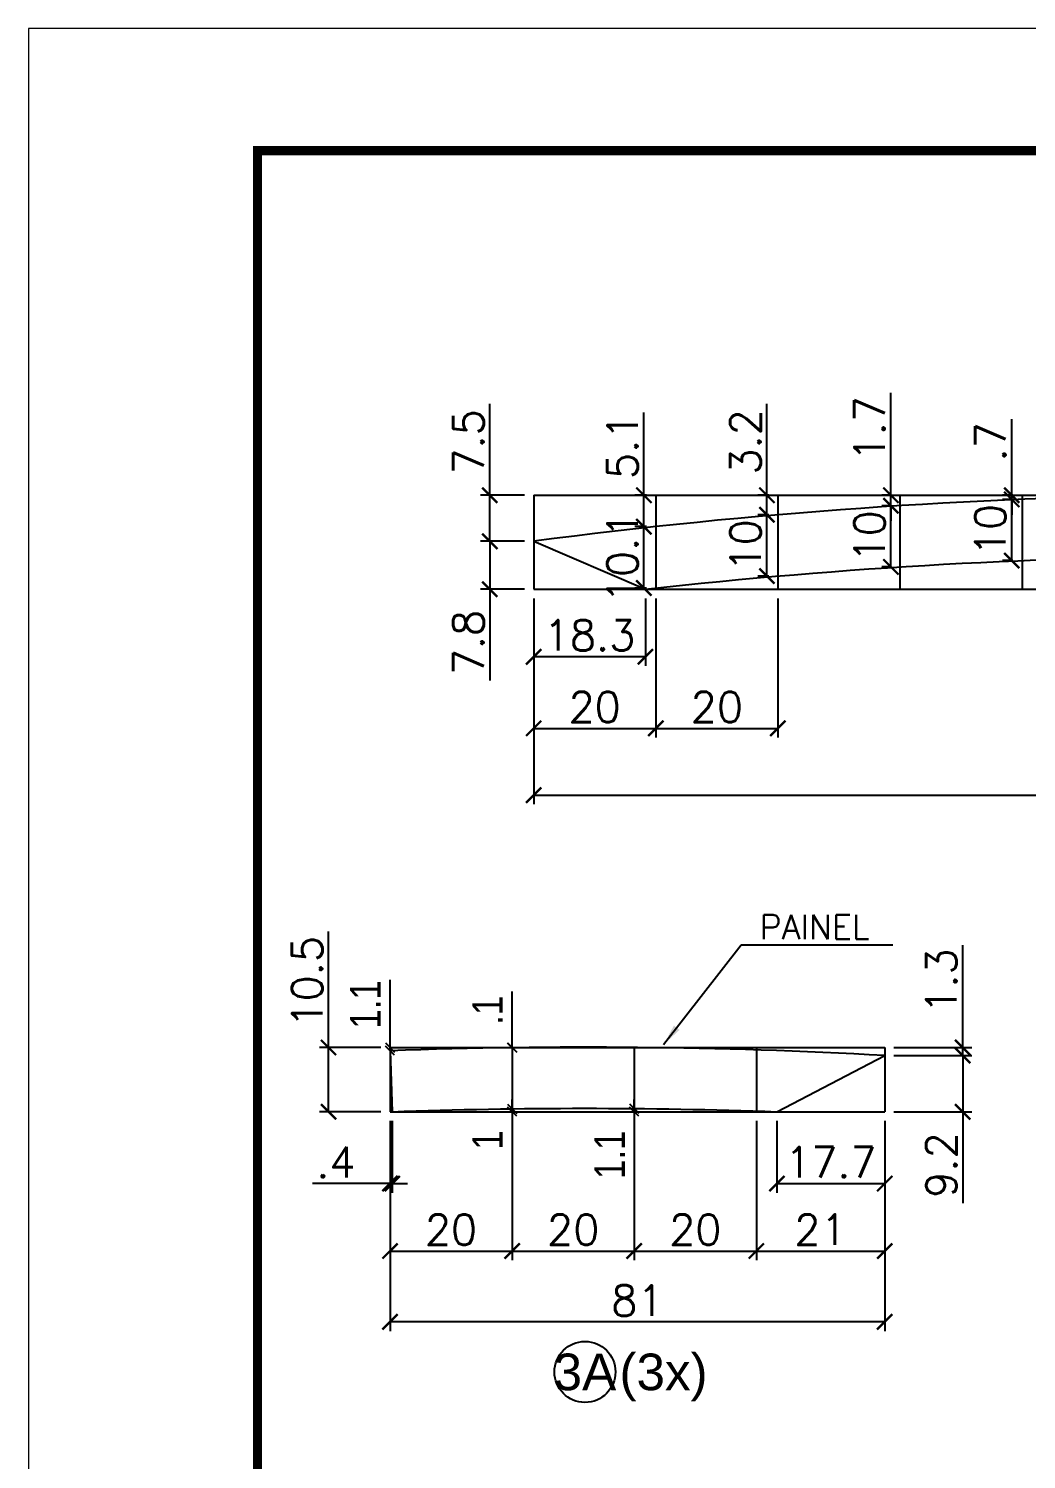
# Model space of a CAD drawing. Extents: x -15895 to 12929, y -2522 to 15173.
# Drawn here: x 8077.9 to 8404.7, y 7247.6 to 7716.4 of the extents above; entities that cross this region are included whole.
import ezdxf
from ezdxf.enums import TextEntityAlignment as Align

# ---------------------------------------------------------------- set-up
doc = ezdxf.new("R2010")
doc.units = 0
doc.header["$PDMODE"] = 35
doc.header["$PDSIZE"] = -10
doc.linetypes.add('DASHED', pattern=[0.75, 0.5, -0.25])
doc.layers.add('COTA', color=241, linetype='Continuous')
doc.layers.add('Romaneio', color=10, linetype='Continuous')
doc.layers.add('Folhas', color=255, linetype='Continuous', lineweight=9)
doc.layers.add('SARRAFO DE PRESSAO', color=251, linetype='DASHED', lineweight=9)
doc.styles.add('ARIAL', font='arial.ttf')
doc.styles.add('COTA TECNICA', font='techl___.ttf', dxfattribs={"height": 10})
doc.styles.add('Romans', font='romans.shx')
doc.dimstyles.new('Cota Seção (2x)', dxfattribs={"dimtxt": 10, "dimasz": 5, "dimexe": 3, "dimexo": 3, "dimgap": 2, "dimtad": 3, "dimdec": 1, "dimlfac": 0.5, "dimzin": 12, "dimdsep": 46, "dimtxsty": 'Romans', "dimblk": 'ARCHTICK', "dimcen": 0, "dimclrd": 4, "dimclre": 4, "dimclrt": 1, "dimadec": 1, "dimazin": 3, "dimtfac": 1, "dimtdec": 1, "dimtmove": 0, "dimatfit": 3, "dimldrblk": 'OBLIQUE', "dimfxl": 1, "dimtolj": 1, "dimtzin": 12, "dimarcsym": 0})
doc.dimstyles.new('PAINEL', dxfattribs={"dimtxt": 10, "dimasz": 3, "dimexe": 3, "dimexo": 3, "dimgap": 3, "dimtad": 1, "dimdec": 1, "dimzin": 12, "dimdsep": 46, "dimtxsty": 'COTA TECNICA', "dimblk1": 'OBLIQUE', "dimblk2": 'OBLIQUE', "dimsah": 1, "dimcen": 0.9, "dimclrd": 4, "dimclre": 4, "dimclrt": 240, "dimadec": 1, "dimazin": 3, "dimtfac": 1, "dimtdec": 1, "dimtmove": 0, "dimatfit": 3, "dimfxl": 1, "dimtolj": 1, "dimtzin": 12, "dimarcsym": 0})

# ---------------------------------------------------------------- blocks, each defined once
blk = doc.blocks.new('9999999999')
at = {"layer": 'Folhas'}
blk.add_lwpolyline([(98138.98, 34190.21), (99623.98, 34190.21), (99623.98, 35240.21), (98138.98, 35240.21)], close=True, dxfattribs=at)
at = {"layer": 'Folhas', "color": 30, "const_width": 3}
blk.add_lwpolyline([(98213.98, 34230.21), (99583.98, 34230.21), (99583.98, 35200.21), (98213.98, 35200.21)], close=True, dxfattribs=at)
blk = doc.blocks.new('_ArchTick')
at = {"color": 0, "linetype": 'ByBlock', "const_width": 0.15}
blk.add_lwpolyline([(-0.5, -0.5), (0.5, 0.5)], dxfattribs=at)
blk = doc.blocks.new('*D877')
at = {"layer": 'COTA', "color": 4, "lineweight": -2, "transparency": 16777216}
for p, q in [((8243.31, 7529.73), (8243.31, 7462.25)), ((8673.02, 7529.73), (8673.02, 7462.25)), ((8243.31, 7465.25), (8673.02, 7465.25))]:
    blk.add_line(p, q, dxfattribs=at)
at = {"layer": 'Defpoints', "color": 0, "transparency": 16777216}
for p in [(8243.31, 7532.73), (8673.02, 7532.73), (8673.02, 7465.25)]:
    blk.add_point(p, dxfattribs=at)
at = {"layer": 'COTA', "color": 4, "lineweight": -2, "transparency": 16777216, "xscale": 5, "yscale": 5, "zscale": 5, "rotation": 180}
blk.add_blockref('_ArchTick', (8243.31, 7465.25), dxfattribs=at)
at = {"layer": 'COTA', "color": 4, "lineweight": -2, "transparency": 16777216, "xscale": 5, "yscale": 5, "zscale": 5}
blk.add_blockref('_ArchTick', (8673.02, 7465.25), dxfattribs=at)
at = {"layer": 'COTA', "color": 1, "transparency": 16777216, "insert": (8458.17, 7472.25), "char_height": 10, "attachment_point": 5, "style": 'Romans'}
blk.add_mtext('\\A1;214.9', dxfattribs=at)
blk = doc.blocks.new('_Oblique')
at = {"color": 0, "linetype": 'ByBlock', "lineweight": -2}
blk.add_line((-0.5, -0.5), (0.5, 0.5), dxfattribs=at)
blk = doc.blocks.new('*D878')
at = {"layer": 'COTA', "color": 4, "lineweight": -2, "transparency": 16777216}
for p, q in [((8243.31, 7529.73), (8243.31, 7507.6)), ((8279.9, 7529.73), (8279.9, 7507.6)), ((8279.9, 7510.6), (8243.31, 7510.6))]:
    blk.add_line(p, q, dxfattribs=at)
at = {"layer": 'Defpoints', "color": 0, "transparency": 16777216}
for p in [(8243.31, 7532.73), (8279.9, 7532.73), (8243.31, 7510.6)]:
    blk.add_point(p, dxfattribs=at)
at = {"layer": 'COTA', "color": 4, "lineweight": -2, "transparency": 16777216, "xscale": 5, "yscale": 5, "zscale": 5, "rotation": 180}
blk.add_blockref('_ArchTick', (8243.31, 7510.6), dxfattribs=at)
at = {"layer": 'COTA', "color": 4, "lineweight": -2, "transparency": 16777216, "xscale": 5, "yscale": 5, "zscale": 5}
blk.add_blockref('_ArchTick', (8279.9, 7510.6), dxfattribs=at)
at = {"layer": 'COTA', "color": 1, "transparency": 16777216, "insert": (8261.6, 7517.6), "char_height": 10, "attachment_point": 5, "style": 'Romans'}
blk.add_mtext('\\A1;18.3', dxfattribs=at)
blk = doc.blocks.new('*D879')
at = {"layer": 'COTA', "color": 4, "lineweight": -2, "transparency": 16777216}
for p, q in [((8243.31, 7529.73), (8243.31, 7484.14)), ((8283.31, 7529.73), (8283.31, 7484.14)), ((8243.31, 7487.14), (8283.31, 7487.14))]:
    blk.add_line(p, q, dxfattribs=at)
at = {"layer": 'Defpoints', "color": 0, "transparency": 16777216}
for p in [(8243.31, 7532.73), (8283.31, 7532.73), (8283.31, 7487.14)]:
    blk.add_point(p, dxfattribs=at)
at = {"layer": 'COTA', "color": 4, "lineweight": -2, "transparency": 16777216, "xscale": 5, "yscale": 5, "zscale": 5, "rotation": 180}
blk.add_blockref('_ArchTick', (8243.31, 7487.14), dxfattribs=at)
at = {"layer": 'COTA', "color": 4, "lineweight": -2, "transparency": 16777216, "xscale": 5, "yscale": 5, "zscale": 5}
blk.add_blockref('_ArchTick', (8283.31, 7487.14), dxfattribs=at)
at = {"layer": 'COTA', "color": 1, "transparency": 16777216, "insert": (8263.31, 7494.14), "char_height": 10, "attachment_point": 5, "style": 'Romans'}
blk.add_mtext('\\A1;20', dxfattribs=at)
blk = doc.blocks.new('*D880')
at = {"layer": 'COTA', "color": 4, "lineweight": -2, "transparency": 16777216}
for p, q in [((8283.31, 7529.73), (8283.31, 7484.14)), ((8323.31, 7529.73), (8323.31, 7484.14)), ((8283.31, 7487.14), (8323.31, 7487.14))]:
    blk.add_line(p, q, dxfattribs=at)
at = {"layer": 'Defpoints', "color": 0, "transparency": 16777216}
for p in [(8283.31, 7532.73), (8323.31, 7532.73), (8323.31, 7487.14)]:
    blk.add_point(p, dxfattribs=at)
at = {"layer": 'COTA', "color": 4, "lineweight": -2, "transparency": 16777216, "xscale": 5, "yscale": 5, "zscale": 5, "rotation": 180}
blk.add_blockref('_ArchTick', (8283.31, 7487.14), dxfattribs=at)
at = {"layer": 'COTA', "color": 4, "lineweight": -2, "transparency": 16777216, "xscale": 5, "yscale": 5, "zscale": 5}
blk.add_blockref('_ArchTick', (8323.31, 7487.14), dxfattribs=at)
at = {"layer": 'COTA', "color": 1, "transparency": 16777216, "insert": (8303.31, 7494.14), "char_height": 10, "attachment_point": 5, "style": 'Romans'}
blk.add_mtext('\\A1;20', dxfattribs=at)
blk = doc.blocks.new('*D884')
at = {"layer": 'COTA', "color": 4, "lineweight": -2, "transparency": 16777216}
for p, q in [((8240.31, 7548.43), (8225.94, 7548.43)), ((8228.94, 7548.43), (8228.94, 7532.73)), ((8240.31, 7532.73), (8225.94, 7532.73)), ((8228.94, 7532.73), (8228.94, 7502.78))]:
    blk.add_line(p, q, dxfattribs=at)
at = {"layer": 'Defpoints', "color": 0, "transparency": 16777216}
for p in [(8243.31, 7548.43), (8228.94, 7532.73), (8243.31, 7532.73)]:
    blk.add_point(p, dxfattribs=at)
at = {"layer": 'COTA', "color": 4, "lineweight": -2, "transparency": 16777216, "xscale": 5, "yscale": 5, "zscale": 5}
for p, rotation in [((8228.94, 7548.43), 90), ((8228.94, 7532.73), 270)]:
    blk.add_blockref('_ArchTick', p, dxfattribs=dict(at, rotation=rotation))
at = {"layer": 'COTA', "color": 1, "transparency": 16777216, "insert": (8221.94, 7515.26), "char_height": 10, "attachment_point": 5, "rotation": 90, "style": 'Romans'}
blk.add_mtext('\\A1;7.8', dxfattribs=at)
blk = doc.blocks.new('*D885')
at = {"layer": 'COTA', "color": 4, "lineweight": -2, "transparency": 16777216}
for p, q in [((8228.94, 7563.52), (8228.94, 7593.48)), ((8240.31, 7563.52), (8225.94, 7563.52)), ((8228.94, 7548.43), (8228.94, 7563.52)), ((8240.31, 7548.43), (8225.94, 7548.43))]:
    blk.add_line(p, q, dxfattribs=at)
at = {"layer": 'Defpoints', "color": 0, "transparency": 16777216}
for p in [(8228.94, 7563.52), (8243.31, 7563.52), (8243.31, 7548.43)]:
    blk.add_point(p, dxfattribs=at)
at = {"layer": 'COTA', "color": 4, "lineweight": -2, "transparency": 16777216, "xscale": 5, "yscale": 5, "zscale": 5}
for p, rotation in [((8228.94, 7563.52), 90), ((8228.94, 7548.43), 270)]:
    blk.add_blockref('_ArchTick', p, dxfattribs=dict(at, rotation=rotation))
at = {"layer": 'COTA', "color": 1, "transparency": 16777216, "insert": (8221.94, 7581), "char_height": 10, "attachment_point": 5, "rotation": 90, "style": 'Romans'}
blk.add_mtext('\\A1;7.5', dxfattribs=at)
blk = doc.blocks.new('*D886')
at = {"layer": 'COTA', "color": 4, "lineweight": -2, "transparency": 16777216}
for p, q in [((8280.31, 7553.23), (8276.41, 7553.23)), ((8279.41, 7533.11), (8279.41, 7553.23)), ((8280.31, 7533.11), (8276.41, 7533.11))]:
    blk.add_line(p, q, dxfattribs=at)
at = {"layer": 'Defpoints', "color": 0, "transparency": 16777216}
for p in [(8279.41, 7553.23), (8283.31, 7553.23), (8283.31, 7533.11)]:
    blk.add_point(p, dxfattribs=at)
at = {"layer": 'COTA', "color": 4, "lineweight": -2, "transparency": 16777216, "xscale": 5, "yscale": 5, "zscale": 5}
for p, rotation in [((8279.41, 7553.23), 90), ((8279.41, 7533.11), 270)]:
    blk.add_blockref('_ArchTick', p, dxfattribs=dict(at, rotation=rotation))
at = {"layer": 'COTA', "color": 1, "transparency": 16777216, "insert": (8272.41, 7543.17), "char_height": 10, "attachment_point": 5, "rotation": 90, "style": 'Romans'}
blk.add_mtext('\\A1;10.1', dxfattribs=at)
blk = doc.blocks.new('*D887')
at = {"layer": 'COTA', "color": 4, "lineweight": -2, "transparency": 16777216}
for p, q in [((8279.41, 7563.52), (8279.41, 7590.62)), ((8280.31, 7563.52), (8276.41, 7563.52)), ((8279.41, 7553.23), (8279.41, 7563.52)), ((8280.31, 7553.23), (8276.41, 7553.23))]:
    blk.add_line(p, q, dxfattribs=at)
at = {"layer": 'Defpoints', "color": 0, "transparency": 16777216}
for p in [(8279.41, 7563.52), (8283.31, 7563.52), (8283.31, 7553.23)]:
    blk.add_point(p, dxfattribs=at)
at = {"layer": 'COTA', "color": 4, "lineweight": -2, "transparency": 16777216, "xscale": 5, "yscale": 5, "zscale": 5}
for p, rotation in [((8279.41, 7563.52), 90), ((8279.41, 7553.23), 270)]:
    blk.add_blockref('_ArchTick', p, dxfattribs=dict(at, rotation=rotation))
at = {"layer": 'COTA', "color": 1, "transparency": 16777216, "insert": (8272.41, 7579.57), "char_height": 10, "attachment_point": 5, "rotation": 90, "style": 'Romans'}
blk.add_mtext('\\A1;5.1', dxfattribs=at)
blk = doc.blocks.new('*D888')
at = {"layer": 'COTA', "color": 4, "lineweight": -2, "transparency": 16777216}
for p, q in [((8320.31, 7557.11), (8316.7, 7557.11)), ((8319.7, 7537.03), (8319.7, 7557.11)), ((8320.31, 7537.03), (8316.7, 7537.03))]:
    blk.add_line(p, q, dxfattribs=at)
at = {"layer": 'Defpoints', "color": 0, "transparency": 16777216}
for p in [(8319.7, 7557.11), (8323.31, 7557.11), (8323.31, 7537.03)]:
    blk.add_point(p, dxfattribs=at)
at = {"layer": 'COTA', "color": 4, "lineweight": -2, "transparency": 16777216, "xscale": 5, "yscale": 5, "zscale": 5}
for p, rotation in [((8319.7, 7557.11), 90), ((8319.7, 7537.03), 270)]:
    blk.add_blockref('_ArchTick', p, dxfattribs=dict(at, rotation=rotation))
at = {"layer": 'COTA', "color": 1, "transparency": 16777216, "insert": (8312.7, 7547.07), "char_height": 10, "attachment_point": 5, "rotation": 90, "style": 'Romans'}
blk.add_mtext('\\A1;10', dxfattribs=at)
blk = doc.blocks.new('*D889')
at = {"layer": 'COTA', "color": 4, "lineweight": -2, "transparency": 16777216}
for p, q in [((8319.7, 7563.52), (8319.7, 7593.48)), ((8320.31, 7563.52), (8316.7, 7563.52)), ((8319.7, 7557.11), (8319.7, 7563.52)), ((8320.31, 7557.11), (8316.7, 7557.11))]:
    blk.add_line(p, q, dxfattribs=at)
at = {"layer": 'Defpoints', "color": 0, "transparency": 16777216}
for p in [(8319.7, 7563.52), (8323.31, 7563.52), (8323.31, 7557.11)]:
    blk.add_point(p, dxfattribs=at)
at = {"layer": 'COTA', "color": 4, "lineweight": -2, "transparency": 16777216, "xscale": 5, "yscale": 5, "zscale": 5}
for p, rotation in [((8319.7, 7563.52), 90), ((8319.7, 7557.11), 270)]:
    blk.add_blockref('_ArchTick', p, dxfattribs=dict(at, rotation=rotation))
at = {"layer": 'COTA', "color": 1, "transparency": 16777216, "insert": (8312.7, 7581), "char_height": 10, "attachment_point": 5, "rotation": 90, "style": 'Romans'}
blk.add_mtext('\\A1;3.2', dxfattribs=at)
blk = doc.blocks.new('*D890')
at = {"layer": 'COTA', "color": 4, "lineweight": -2, "transparency": 16777216}
for p, q in [((8360.31, 7560.08), (8357.34, 7560.08)), ((8360.34, 7540.04), (8360.34, 7560.08)), ((8360.31, 7540.04), (8357.34, 7540.04))]:
    blk.add_line(p, q, dxfattribs=at)
at = {"layer": 'Defpoints', "color": 0, "transparency": 16777216}
for p in [(8360.34, 7560.08), (8363.31, 7560.08), (8363.31, 7540.04)]:
    blk.add_point(p, dxfattribs=at)
at = {"layer": 'COTA', "color": 4, "lineweight": -2, "transparency": 16777216, "xscale": 5, "yscale": 5, "zscale": 5}
for p, rotation in [((8360.34, 7560.08), 90), ((8360.34, 7540.04), 270)]:
    blk.add_blockref('_ArchTick', p, dxfattribs=dict(at, rotation=rotation))
at = {"layer": 'COTA', "color": 1, "transparency": 16777216, "insert": (8353.34, 7550.06), "char_height": 10, "attachment_point": 5, "rotation": 90, "style": 'Romans'}
blk.add_mtext('\\A1;10', dxfattribs=at)
blk = doc.blocks.new('*D891')
at = {"layer": 'COTA', "color": 4, "lineweight": -2, "transparency": 16777216}
for p, q in [((8360.34, 7563.52), (8360.34, 7597.05)), ((8360.31, 7563.52), (8357.34, 7563.52)), ((8360.34, 7560.08), (8360.34, 7563.52)), ((8360.31, 7560.08), (8357.34, 7560.08)), ((8360.34, 7560.08), (8360.34, 7555.08))]:
    blk.add_line(p, q, dxfattribs=at)
at = {"layer": 'Defpoints', "color": 0, "transparency": 16777216}
for p in [(8360.34, 7563.52), (8363.31, 7563.52), (8363.31, 7560.08)]:
    blk.add_point(p, dxfattribs=at)
at = {"layer": 'COTA', "color": 4, "lineweight": -2, "transparency": 16777216, "xscale": 5, "yscale": 5, "zscale": 5}
for p, rotation in [((8360.34, 7563.52), 270), ((8360.34, 7560.08), 90)]:
    blk.add_blockref('_ArchTick', p, dxfattribs=dict(at, rotation=rotation))
at = {"layer": 'COTA', "color": 1, "transparency": 16777216, "insert": (8353.34, 7585.29), "char_height": 10, "attachment_point": 5, "rotation": 90, "style": 'Romans'}
blk.add_mtext('\\A1;1.7', dxfattribs=at)
blk = doc.blocks.new('*D892')
at = {"layer": 'COTA', "color": 4, "lineweight": -2, "transparency": 16777216}
for p, q in [((8400.31, 7562.15), (8396.92, 7562.15)), ((8399.92, 7542.13), (8399.92, 7562.15)), ((8400.31, 7542.13), (8396.92, 7542.13))]:
    blk.add_line(p, q, dxfattribs=at)
at = {"layer": 'Defpoints', "color": 0, "transparency": 16777216}
for p in [(8399.92, 7562.15), (8403.31, 7562.15), (8403.31, 7542.13)]:
    blk.add_point(p, dxfattribs=at)
at = {"layer": 'COTA', "color": 4, "lineweight": -2, "transparency": 16777216, "xscale": 5, "yscale": 5, "zscale": 5}
for p, rotation in [((8399.92, 7562.15), 90), ((8399.92, 7542.13), 270)]:
    blk.add_blockref('_ArchTick', p, dxfattribs=dict(at, rotation=rotation))
at = {"layer": 'COTA', "color": 1, "transparency": 16777216, "insert": (8392.92, 7552.14), "char_height": 10, "attachment_point": 5, "rotation": 90, "style": 'Romans'}
blk.add_mtext('\\A1;10', dxfattribs=at)
blk = doc.blocks.new('*D893')
at = {"layer": 'COTA', "color": 4, "lineweight": -2, "transparency": 16777216}
for p, q in [((8399.92, 7563.52), (8399.92, 7588.48)), ((8400.31, 7563.52), (8396.92, 7563.52)), ((8400.31, 7562.15), (8396.92, 7562.15)), ((8399.92, 7562.15), (8399.92, 7563.52)), ((8399.92, 7562.15), (8399.92, 7557.15))]:
    blk.add_line(p, q, dxfattribs=at)
at = {"layer": 'Defpoints', "color": 0, "transparency": 16777216}
for p in [(8399.92, 7563.52), (8403.31, 7563.52), (8403.31, 7562.15)]:
    blk.add_point(p, dxfattribs=at)
at = {"layer": 'COTA', "color": 4, "lineweight": -2, "transparency": 16777216, "xscale": 5, "yscale": 5, "zscale": 5}
for p, rotation in [((8399.92, 7563.52), 270), ((8399.92, 7562.15), 90)]:
    blk.add_blockref('_ArchTick', p, dxfattribs=dict(at, rotation=rotation))
at = {"layer": 'COTA', "color": 1, "transparency": 16777216, "insert": (8392.92, 7581), "char_height": 10, "attachment_point": 5, "rotation": 90, "style": 'Romans'}
blk.add_mtext('\\A1;.7', dxfattribs=at)
blk = doc.blocks.new('*D943')
at = {"layer": 'COTA', "color": 4, "lineweight": -2, "transparency": 16777216}
for p, q in [((8196.25, 7358.52), (8196.25, 7289.66)), ((8358.3, 7358.52), (8358.3, 7289.66)), ((8358.3, 7292.66), (8196.25, 7292.66))]:
    blk.add_line(p, q, dxfattribs=at)
at = {"layer": 'Defpoints', "color": 0, "transparency": 16777216}
for p in [(8196.25, 7361.52), (8358.3, 7361.52), (8196.25, 7292.66)]:
    blk.add_point(p, dxfattribs=at)
at = {"layer": 'COTA', "color": 4, "lineweight": -2, "transparency": 16777216, "xscale": 5, "yscale": 5, "zscale": 5, "rotation": 180}
blk.add_blockref('_ArchTick', (8196.25, 7292.66), dxfattribs=at)
at = {"layer": 'COTA', "color": 4, "lineweight": -2, "transparency": 16777216, "xscale": 5, "yscale": 5, "zscale": 5}
blk.add_blockref('_ArchTick', (8358.3, 7292.66), dxfattribs=at)
at = {"layer": 'COTA', "color": 1, "transparency": 16777216, "insert": (8277.27, 7299.66), "char_height": 10, "attachment_point": 5, "style": 'Romans'}
blk.add_mtext('\\A1;81', dxfattribs=at)
blk = doc.blocks.new('*D944')
at = {"layer": 'COTA', "color": 4, "lineweight": -2, "transparency": 16777216}
for p, q in [((8196.25, 7358.52), (8196.25, 7334.98)), ((8196.97, 7358.52), (8196.97, 7334.98)), ((8196.25, 7337.98), (8170.82, 7337.98)), ((8196.97, 7337.98), (8196.25, 7337.98)), ((8196.97, 7337.98), (8201.97, 7337.98))]:
    blk.add_line(p, q, dxfattribs=at)
at = {"layer": 'Defpoints', "color": 0, "transparency": 16777216}
for p in [(8196.25, 7361.52), (8196.97, 7361.52), (8196.25, 7337.98)]:
    blk.add_point(p, dxfattribs=at)
at = {"layer": 'COTA', "color": 4, "lineweight": -2, "transparency": 16777216, "xscale": 5, "yscale": 5, "zscale": 5}
blk.add_blockref('_ArchTick', (8196.25, 7337.98), dxfattribs=at)
at = {"layer": 'COTA', "color": 4, "lineweight": -2, "transparency": 16777216, "xscale": 5, "yscale": 5, "zscale": 5, "rotation": 180}
blk.add_blockref('_ArchTick', (8196.97, 7337.98), dxfattribs=at)
at = {"layer": 'COTA', "color": 1, "transparency": 16777216, "insert": (8178.54, 7344.98), "char_height": 10, "attachment_point": 5, "style": 'Romans'}
blk.add_mtext('\\A1;.4', dxfattribs=at)
blk = doc.blocks.new('*D945')
at = {"layer": 'COTA', "color": 4, "lineweight": -2, "transparency": 16777216}
for p, q in [((8196.25, 7358.52), (8196.25, 7312.88)), ((8236.25, 7358.52), (8236.25, 7312.88)), ((8196.25, 7315.88), (8236.25, 7315.88))]:
    blk.add_line(p, q, dxfattribs=at)
at = {"layer": 'Defpoints', "color": 0, "transparency": 16777216}
for p in [(8196.25, 7361.52), (8236.25, 7361.52), (8236.25, 7315.88)]:
    blk.add_point(p, dxfattribs=at)
at = {"layer": 'COTA', "color": 4, "lineweight": -2, "transparency": 16777216, "xscale": 5, "yscale": 5, "zscale": 5, "rotation": 180}
blk.add_blockref('_ArchTick', (8196.25, 7315.88), dxfattribs=at)
at = {"layer": 'COTA', "color": 4, "lineweight": -2, "transparency": 16777216, "xscale": 5, "yscale": 5, "zscale": 5}
blk.add_blockref('_ArchTick', (8236.25, 7315.88), dxfattribs=at)
at = {"layer": 'COTA', "color": 1, "transparency": 16777216, "insert": (8216.25, 7322.88), "char_height": 10, "attachment_point": 5, "style": 'Romans'}
blk.add_mtext('\\A1;20', dxfattribs=at)
blk = doc.blocks.new('*D946')
at = {"layer": 'COTA', "color": 4, "lineweight": -2, "transparency": 16777216}
for p, q in [((8236.25, 7358.52), (8236.25, 7312.88)), ((8276.25, 7358.52), (8276.25, 7312.88)), ((8236.25, 7315.88), (8276.25, 7315.88))]:
    blk.add_line(p, q, dxfattribs=at)
at = {"layer": 'Defpoints', "color": 0, "transparency": 16777216}
for p in [(8236.25, 7361.52), (8276.25, 7361.52), (8276.25, 7315.88)]:
    blk.add_point(p, dxfattribs=at)
at = {"layer": 'COTA', "color": 4, "lineweight": -2, "transparency": 16777216, "xscale": 5, "yscale": 5, "zscale": 5, "rotation": 180}
blk.add_blockref('_ArchTick', (8236.25, 7315.88), dxfattribs=at)
at = {"layer": 'COTA', "color": 4, "lineweight": -2, "transparency": 16777216, "xscale": 5, "yscale": 5, "zscale": 5}
blk.add_blockref('_ArchTick', (8276.25, 7315.88), dxfattribs=at)
at = {"layer": 'COTA', "color": 1, "transparency": 16777216, "insert": (8256.25, 7322.88), "char_height": 10, "attachment_point": 5, "style": 'Romans'}
blk.add_mtext('\\A1;20', dxfattribs=at)
blk = doc.blocks.new('*D947')
at = {"layer": 'COTA', "color": 4, "lineweight": -2, "transparency": 16777216}
for p, q in [((8276.25, 7358.52), (8276.25, 7312.88)), ((8316.25, 7358.52), (8316.25, 7312.88)), ((8276.25, 7315.88), (8316.25, 7315.88))]:
    blk.add_line(p, q, dxfattribs=at)
at = {"layer": 'Defpoints', "color": 0, "transparency": 16777216}
for p in [(8276.25, 7361.52), (8316.25, 7361.52), (8316.25, 7315.88)]:
    blk.add_point(p, dxfattribs=at)
at = {"layer": 'COTA', "color": 4, "lineweight": -2, "transparency": 16777216, "xscale": 5, "yscale": 5, "zscale": 5, "rotation": 180}
blk.add_blockref('_ArchTick', (8276.25, 7315.88), dxfattribs=at)
at = {"layer": 'COTA', "color": 4, "lineweight": -2, "transparency": 16777216, "xscale": 5, "yscale": 5, "zscale": 5}
blk.add_blockref('_ArchTick', (8316.25, 7315.88), dxfattribs=at)
at = {"layer": 'COTA', "color": 1, "transparency": 16777216, "insert": (8296.25, 7322.88), "char_height": 10, "attachment_point": 5, "style": 'Romans'}
blk.add_mtext('\\A1;20', dxfattribs=at)
blk = doc.blocks.new('*D948')
at = {"layer": 'COTA', "color": 4, "lineweight": -2, "transparency": 16777216}
for p, q in [((8316.25, 7358.52), (8316.25, 7312.88)), ((8358.3, 7358.52), (8358.3, 7312.88)), ((8316.25, 7315.88), (8358.3, 7315.88))]:
    blk.add_line(p, q, dxfattribs=at)
at = {"layer": 'Defpoints', "color": 0, "transparency": 16777216}
for p in [(8316.25, 7361.52), (8358.3, 7361.52), (8358.3, 7315.88)]:
    blk.add_point(p, dxfattribs=at)
at = {"layer": 'COTA', "color": 4, "lineweight": -2, "transparency": 16777216, "xscale": 5, "yscale": 5, "zscale": 5, "rotation": 180}
blk.add_blockref('_ArchTick', (8316.25, 7315.88), dxfattribs=at)
at = {"layer": 'COTA', "color": 4, "lineweight": -2, "transparency": 16777216, "xscale": 5, "yscale": 5, "zscale": 5}
blk.add_blockref('_ArchTick', (8358.3, 7315.88), dxfattribs=at)
at = {"layer": 'COTA', "color": 1, "transparency": 16777216, "insert": (8337.27, 7322.88), "char_height": 10, "attachment_point": 5, "style": 'Romans'}
blk.add_mtext('\\A1;21', dxfattribs=at)
blk = doc.blocks.new('*D949')
at = {"layer": 'COTA', "color": 4, "lineweight": -2, "transparency": 16777216}
for p, q in [((8322.98, 7358.52), (8322.98, 7334.98)), ((8358.3, 7358.52), (8358.3, 7334.98)), ((8322.98, 7337.98), (8358.3, 7337.98))]:
    blk.add_line(p, q, dxfattribs=at)
at = {"layer": 'Defpoints', "color": 0, "transparency": 16777216}
for p in [(8322.98, 7361.52), (8358.3, 7361.52), (8358.3, 7337.98)]:
    blk.add_point(p, dxfattribs=at)
at = {"layer": 'COTA', "color": 4, "lineweight": -2, "transparency": 16777216, "xscale": 5, "yscale": 5, "zscale": 5, "rotation": 180}
blk.add_blockref('_ArchTick', (8322.98, 7337.98), dxfattribs=at)
at = {"layer": 'COTA', "color": 4, "lineweight": -2, "transparency": 16777216, "xscale": 5, "yscale": 5, "zscale": 5}
blk.add_blockref('_ArchTick', (8358.3, 7337.98), dxfattribs=at)
at = {"layer": 'COTA', "color": 1, "transparency": 16777216, "insert": (8340.64, 7344.98), "char_height": 10, "attachment_point": 5, "style": 'Romans'}
blk.add_mtext('\\A1;17.7', dxfattribs=at)
blk = doc.blocks.new('*D2302')
at = {"layer": 'COTA', "color": 4, "lineweight": -2, "transparency": 16777216}
for p, q in [((8383.84, 7382.56), (8383.84, 7416.09)), ((8361.3, 7382.56), (8386.84, 7382.56)), ((8361.3, 7379.93), (8386.84, 7379.93)), ((8383.84, 7379.93), (8383.84, 7382.56)), ((8383.84, 7379.93), (8383.84, 7374.93))]:
    blk.add_line(p, q, dxfattribs=at)
at = {"layer": 'Defpoints', "color": 0, "transparency": 16777216}
for p in [(8358.3, 7382.56), (8358.3, 7379.93), (8383.84, 7382.56)]:
    blk.add_point(p, dxfattribs=at)
at = {"layer": 'COTA', "color": 4, "lineweight": -2, "transparency": 16777216, "xscale": 5, "yscale": 5, "zscale": 5}
for p, rotation in [((8383.84, 7382.56), 270), ((8383.84, 7379.93), 90)]:
    blk.add_blockref('_ArchTick', p, dxfattribs=dict(at, rotation=rotation))
at = {"layer": 'COTA', "color": 1, "transparency": 16777216, "insert": (8376.84, 7404.32), "char_height": 10, "attachment_point": 5, "rotation": 90, "style": 'Romans'}
blk.add_mtext('\\A1;1.3', dxfattribs=at)
blk = doc.blocks.new('*D2303')
at = {"layer": 'COTA', "color": 4, "lineweight": -2, "transparency": 16777216}
for p, q in [((8361.3, 7379.93), (8386.84, 7379.93)), ((8383.84, 7379.93), (8383.84, 7361.52)), ((8361.3, 7361.52), (8386.84, 7361.52)), ((8383.84, 7361.52), (8383.84, 7331.57))]:
    blk.add_line(p, q, dxfattribs=at)
at = {"layer": 'Defpoints', "color": 0, "transparency": 16777216}
for p in [(8358.3, 7379.93), (8358.3, 7361.52), (8383.84, 7361.52)]:
    blk.add_point(p, dxfattribs=at)
at = {"layer": 'COTA', "color": 4, "lineweight": -2, "transparency": 16777216, "xscale": 5, "yscale": 5, "zscale": 5}
for p, rotation in [((8383.84, 7379.93), 90), ((8383.84, 7361.52), 270)]:
    blk.add_blockref('_ArchTick', p, dxfattribs=dict(at, rotation=rotation))
at = {"layer": 'COTA', "color": 1, "transparency": 16777216, "insert": (8376.84, 7344.04), "char_height": 10, "attachment_point": 5, "rotation": 90, "style": 'Romans'}
blk.add_mtext('\\A1;9.2', dxfattribs=at)
blk = doc.blocks.new('*D2304')
at = {"layer": 'COTA', "color": 4, "lineweight": -2, "transparency": 16777216}
for p, q in [((8176.11, 7382.56), (8176.11, 7420.61)), ((8193.25, 7382.56), (8173.11, 7382.56)), ((8176.11, 7361.52), (8176.11, 7382.56)), ((8193.25, 7361.52), (8173.11, 7361.52))]:
    blk.add_line(p, q, dxfattribs=at)
at = {"layer": 'Defpoints', "color": 0, "transparency": 16777216}
for p in [(8176.11, 7382.56), (8196.25, 7382.56), (8196.25, 7361.52)]:
    blk.add_point(p, dxfattribs=at)
at = {"layer": 'COTA', "color": 4, "lineweight": -2, "transparency": 16777216, "xscale": 5, "yscale": 5, "zscale": 5}
for p, rotation in [((8176.11, 7382.56), 90), ((8176.11, 7361.52), 270)]:
    blk.add_blockref('_ArchTick', p, dxfattribs=dict(at, rotation=rotation))
at = {"layer": 'COTA', "color": 1, "transparency": 16777216, "insert": (8169.11, 7404.09), "char_height": 10, "attachment_point": 5, "rotation": 90, "style": 'Romans'}
blk.add_mtext('\\A1;10.5', dxfattribs=at)
blk = doc.blocks.new('*D2305')
at = {"layer": 'COTA', "color": 4, "lineweight": -2, "transparency": 16777216}
for p, q in [((8196.25, 7382.56), (8196.25, 7404.78)), ((8196.25, 7381.51), (8196.25, 7382.56)), ((8196.25, 7381.51), (8196.25, 7378.51))]:
    blk.add_line(p, q, dxfattribs=at)
at = {"layer": 'Defpoints', "color": 0, "transparency": 16777216}
for p in [(8196.25, 7382.56), (8196.25, 7382.56), (8196.25, 7381.51)]:
    blk.add_point(p, dxfattribs=at)
at = {"layer": 'COTA', "color": 4, "lineweight": -2, "transparency": 16777216, "xscale": 3, "yscale": 3, "zscale": 3}
for p, rotation in [((8196.25, 7382.56), 270), ((8196.25, 7381.51), 90)]:
    blk.add_blockref('_Oblique', p, dxfattribs=dict(at, rotation=rotation))
at = {"layer": 'COTA', "color": 240, "transparency": 16777216, "insert": (8188.19, 7396.67), "char_height": 10, "attachment_point": 5, "rotation": 90, "style": 'COTA TECNICA'}
blk.add_mtext('\\A1;1.1', dxfattribs=at)
blk = doc.blocks.new('*D2306')
at = {"layer": 'COTA', "color": 4, "lineweight": -2, "transparency": 16777216}
for p, q in [((8236.25, 7382.56), (8236.25, 7400.94)), ((8236.25, 7382.49), (8236.25, 7382.56)), ((8236.25, 7382.49), (8236.25, 7379.49))]:
    blk.add_line(p, q, dxfattribs=at)
at = {"layer": 'Defpoints', "color": 0, "transparency": 16777216}
for p in [(8236.25, 7382.56), (8236.25, 7382.56), (8236.25, 7382.49)]:
    blk.add_point(p, dxfattribs=at)
at = {"layer": 'COTA', "color": 4, "lineweight": -2, "transparency": 16777216, "xscale": 3, "yscale": 3, "zscale": 3}
for p, rotation in [((8236.25, 7382.56), 270), ((8236.25, 7382.49), 90)]:
    blk.add_blockref('_Oblique', p, dxfattribs=dict(at, rotation=rotation))
at = {"layer": 'COTA', "color": 240, "transparency": 16777216, "insert": (8228.19, 7394.75), "char_height": 10, "attachment_point": 5, "rotation": 90, "style": 'COTA TECNICA'}
blk.add_mtext('\\A1;.1', dxfattribs=at)
blk = doc.blocks.new('*D2307')
at = {"layer": 'COTA', "color": 4, "lineweight": -2, "transparency": 16777216}
for p, q in [((8236.25, 7362.49), (8236.25, 7365.49)), ((8236.25, 7362.49), (8236.25, 7361.52)), ((8236.25, 7361.52), (8236.25, 7348.93))]:
    blk.add_line(p, q, dxfattribs=at)
at = {"layer": 'Defpoints', "color": 0, "transparency": 16777216}
for p in [(8236.25, 7362.49), (8236.25, 7361.52), (8236.25, 7361.52)]:
    blk.add_point(p, dxfattribs=at)
at = {"layer": 'COTA', "color": 4, "lineweight": -2, "transparency": 16777216, "xscale": 3, "yscale": 3, "zscale": 3}
for p, rotation in [((8236.25, 7362.49), 270), ((8236.25, 7361.52), 90)]:
    blk.add_blockref('_Oblique', p, dxfattribs=dict(at, rotation=rotation))
at = {"layer": 'COTA', "color": 240, "transparency": 16777216, "insert": (8228.19, 7352.23), "char_height": 10, "attachment_point": 5, "rotation": 90, "style": 'COTA TECNICA'}
blk.add_mtext('\\A1;1', dxfattribs=at)
blk = doc.blocks.new('*D2308')
at = {"layer": 'COTA', "color": 4, "lineweight": -2, "transparency": 16777216}
for p, q in [((8276.25, 7362.57), (8276.25, 7365.57)), ((8276.25, 7362.57), (8276.25, 7361.52)), ((8276.25, 7361.52), (8276.25, 7339.3))]:
    blk.add_line(p, q, dxfattribs=at)
at = {"layer": 'Defpoints', "color": 0, "transparency": 16777216}
for p in [(8276.25, 7362.57), (8276.25, 7361.52), (8276.25, 7361.52)]:
    blk.add_point(p, dxfattribs=at)
at = {"layer": 'COTA', "color": 4, "lineweight": -2, "transparency": 16777216, "xscale": 3, "yscale": 3, "zscale": 3}
for p, rotation in [((8276.25, 7362.57), 270), ((8276.25, 7361.52), 90)]:
    blk.add_blockref('_Oblique', p, dxfattribs=dict(at, rotation=rotation))
at = {"layer": 'COTA', "color": 240, "transparency": 16777216, "insert": (8268.19, 7347.41), "char_height": 10, "attachment_point": 5, "rotation": 90, "style": 'COTA TECNICA'}
blk.add_mtext('\\A1;1.1', dxfattribs=at)

msp = doc.modelspace()

# ---------------------------------------------------------------- linework, layer by layer
at = {"linetype": 'Continuous'}
for points in [[(8670.81, 7532.73), (8673.02, 7552.61, 0.060525), (8243.31, 7548.43), (8279.9, 7532.73, -0.055649)], [(8196.25, 7381.51), (8196.97, 7361.52, -0.01789), (8322.98, 7361.52), (8358.3, 7379.93, 0.022752)]]:
    msp.add_lwpolyline(points, format="xyb", close=True, dxfattribs=at)
at = {"layer": 'COTA'}
for p, q in [((8243.31, 7563.52), (8673.02, 7563.52)), ((8243.31, 7563.52), (8243.31, 7532.73)), ((8283.31, 7563.52), (8283.31, 7532.73)), ((8323.31, 7563.52), (8323.31, 7532.73)), ((8363.31, 7563.52), (8363.31, 7532.73)), ((8403.31, 7563.52), (8403.31, 7532.73)), ((8243.31, 7532.73), (8673.02, 7532.73)), ((8196.25, 7382.56), (8358.3, 7382.56)), ((8196.25, 7382.56), (8196.25, 7361.52)), ((8236.25, 7382.56), (8236.25, 7361.52)), ((8276.25, 7382.57), (8276.25, 7361.52)), ((8316.25, 7382.56), (8316.25, 7361.52)), ((8358.3, 7382.56), (8358.3, 7361.52)), ((8196.25, 7361.52), (8358.3, 7361.52))]:
    msp.add_line(p, q, dxfattribs=at)
at = {"layer": 'Romaneio', "color": 1, "linetype": 'ByBlock'}
msp.add_circle((8260.1, 7276.28), 10, dxfattribs=at)

# ---------------------------------------------------------------- block references
at = {"layer": 'SARRAFO DE PRESSAO', "color": 6, "linetype": 'ByBlock'}
msp.add_blockref('9999999999', (-90061.11, -27523.8), dxfattribs=at)

# ---------------------------------------------------------------- texts
at = {"color": 240, "insert": (8353.36, 7418.08), "char_height": 8, "attachment_point": 9, "style": 'Romans'}
msp.add_mtext('\\A1;PAINEL', dxfattribs=at)
at = {"layer": 'Romaneio', "color": 255, "linetype": 'ByBlock', "style": 'ARIAL'}
for s, p in [('3A', (8260.1, 7276.28)), ('(3x)', (8285.85, 7276.28))]:
    msp.add_text(s, height=12, dxfattribs=at).set_placement(p, align=Align.MIDDLE_CENTER)

# ---------------------------------------------------------------- dimensions: what is measured, and where the dimension line sits
at = {"layer": 'COTA'}
for base, p1, p2, dimstyle, picture, middle in [((8360.34, 7563.52), (8363.31, 7560.08), (8363.31, 7563.52), 'Cota Seção (2x)', '*D891', (8353.34, 7585.29)), ((8228.94, 7563.52), (8243.31, 7548.43), (8243.31, 7563.52), 'Cota Seção (2x)', '*D885', (8221.94, 7581)), ((8279.41, 7563.52), (8283.31, 7553.23), (8283.31, 7563.52), 'Cota Seção (2x)', '*D887', (8272.41, 7579.57)), ((8319.7, 7563.52), (8323.31, 7557.11), (8323.31, 7563.52), 'Cota Seção (2x)', '*D889', (8312.7, 7581)), ((8399.92, 7563.52), (8403.31, 7562.15), (8403.31, 7563.52), 'Cota Seção (2x)', '*D893', (8392.92, 7581)), ((8360.34, 7560.08), (8363.31, 7540.04), (8363.31, 7560.08), 'Cota Seção (2x)', '*D890', (8353.34, 7550.06)), ((8399.92, 7562.15), (8403.31, 7542.13), (8403.31, 7562.15), 'Cota Seção (2x)', '*D892', (8392.92, 7552.14)), ((8319.7, 7557.11), (8323.31, 7537.03), (8323.31, 7557.11), 'Cota Seção (2x)', '*D888', (8312.7, 7547.07)), ((8228.9372, 7532.7323), (8243.3065, 7548.432), (8243.3065, 7532.7323), 'Cota Seção (2x)', '*D884', (8221.9372, 7515.2561)), ((8176.11, 7382.56), (8196.25, 7361.52), (8196.25, 7382.56), 'Cota Seção (2x)', '*D2304', (8169.11, 7404.09)), ((8383.84, 7382.56), (8358.3, 7379.93), (8358.3, 7382.56), 'Cota Seção (2x)', '*D2302', (8376.84, 7404.32)), ((8196.2532, 7382.5612), (8196.2532, 7381.5054), (8196.2532, 7382.5612), 'PAINEL', '*D2305', (8188.1947, 7396.6709)), ((8236.25, 7382.56), (8236.25, 7382.49), (8236.25, 7382.56), 'PAINEL', '*D2306', (8228.19, 7394.75)), ((8383.84, 7361.52), (8358.3, 7379.93), (8358.3, 7361.52), 'Cota Seção (2x)', '*D2303', (8376.84, 7344.04)), ((8236.25, 7361.52), (8236.25, 7362.49), (8236.25, 7361.52), 'PAINEL', '*D2307', (8228.19, 7352.23)), ((8276.2532, 7361.5182), (8276.2532, 7362.5702), (8276.2532, 7361.5182), 'PAINEL', '*D2308', (8268.1947, 7347.4085))]:
    dim = msp.add_linear_dim(base=base, p1=p1, p2=p2, angle=90, dimstyle=dimstyle, dxfattribs=at)
    dim.commit()
    dim.dimension.update_dxf_attribs({"geometry": picture, "text_midpoint": middle})
dim = msp.add_linear_dim(base=(8279.41, 7553.23), p1=(8283.31, 7533.11), p2=(8283.31, 7553.23), angle=90, dimstyle='Cota Seção (2x)', dxfattribs=at)
dim.commit()
dim.dimension.update_dxf_attribs({"geometry": '*D886', "text_midpoint": (8279.41, 7543.17), "dimtype": 160})
for base, p1, p2, picture, middle in [((8673.02, 7465.25), (8243.31, 7532.73), (8673.02, 7532.73), '*D877', (8458.17, 7472.25)), ((8243.31, 7510.6), (8279.9, 7532.73), (8243.31, 7532.73), '*D878', (8261.6, 7517.6)), ((8283.31, 7487.14), (8243.31, 7532.73), (8283.31, 7532.73), '*D879', (8263.31, 7494.14)), ((8323.31, 7487.14), (8283.31, 7532.73), (8323.31, 7532.73), '*D880', (8303.31, 7494.14)), ((8196.25, 7337.98), (8196.97, 7361.52), (8196.25, 7361.52), '*D944', (8178.54, 7344.98)), ((8196.25, 7292.66), (8358.3, 7361.52), (8196.25, 7361.52), '*D943', (8277.27, 7299.66)), ((8236.25, 7315.88), (8196.25, 7361.52), (8236.25, 7361.52), '*D945', (8216.25, 7322.88)), ((8358.3, 7337.98), (8322.98, 7361.52), (8358.3, 7361.52), '*D949', (8340.64, 7344.98))]:
    dim = msp.add_linear_dim(base=base, p1=p1, p2=p2, dimstyle='Cota Seção (2x)', dxfattribs=at)
    dim.commit()
    dim.dimension.update_dxf_attribs({"geometry": picture, "text_midpoint": middle})
for base, p1, p2, picture, middle in [((8276.25, 7315.88), (8236.25, 7361.52), (8276.25, 7361.52), '*D946', (8256.25, 7322.88)), ((8316.25, 7315.88), (8276.25, 7361.52), (8316.25, 7361.52), '*D947', (8296.25, 7322.88)), ((8358.3, 7315.88), (8316.25, 7361.52), (8358.3, 7361.52), '*D948', (8337.27, 7322.88))]:
    dim = msp.add_linear_dim(base=base, p1=p1, p2=p2, dimstyle='Cota Seção (2x)', override={"dimtmove": 1}, dxfattribs=at)
    dim.commit()
    dim.dimension.update_dxf_attribs({"geometry": picture, "text_midpoint": middle})

# ---------------------------------------------------------------- leaders
at = {"annotation_type": 0, "has_hookline": 1, "hookline_direction": 1, "horizontal_direction": (-1, 0, 0)}
msp.add_leader([(8285.87, 7383.5), (8311.26, 7416.23), (8356.95, 7416.23)], dimstyle='PAINEL', override={"dimasz": 7}, dxfattribs=at)

doc.saveas('drawing.dxf')
